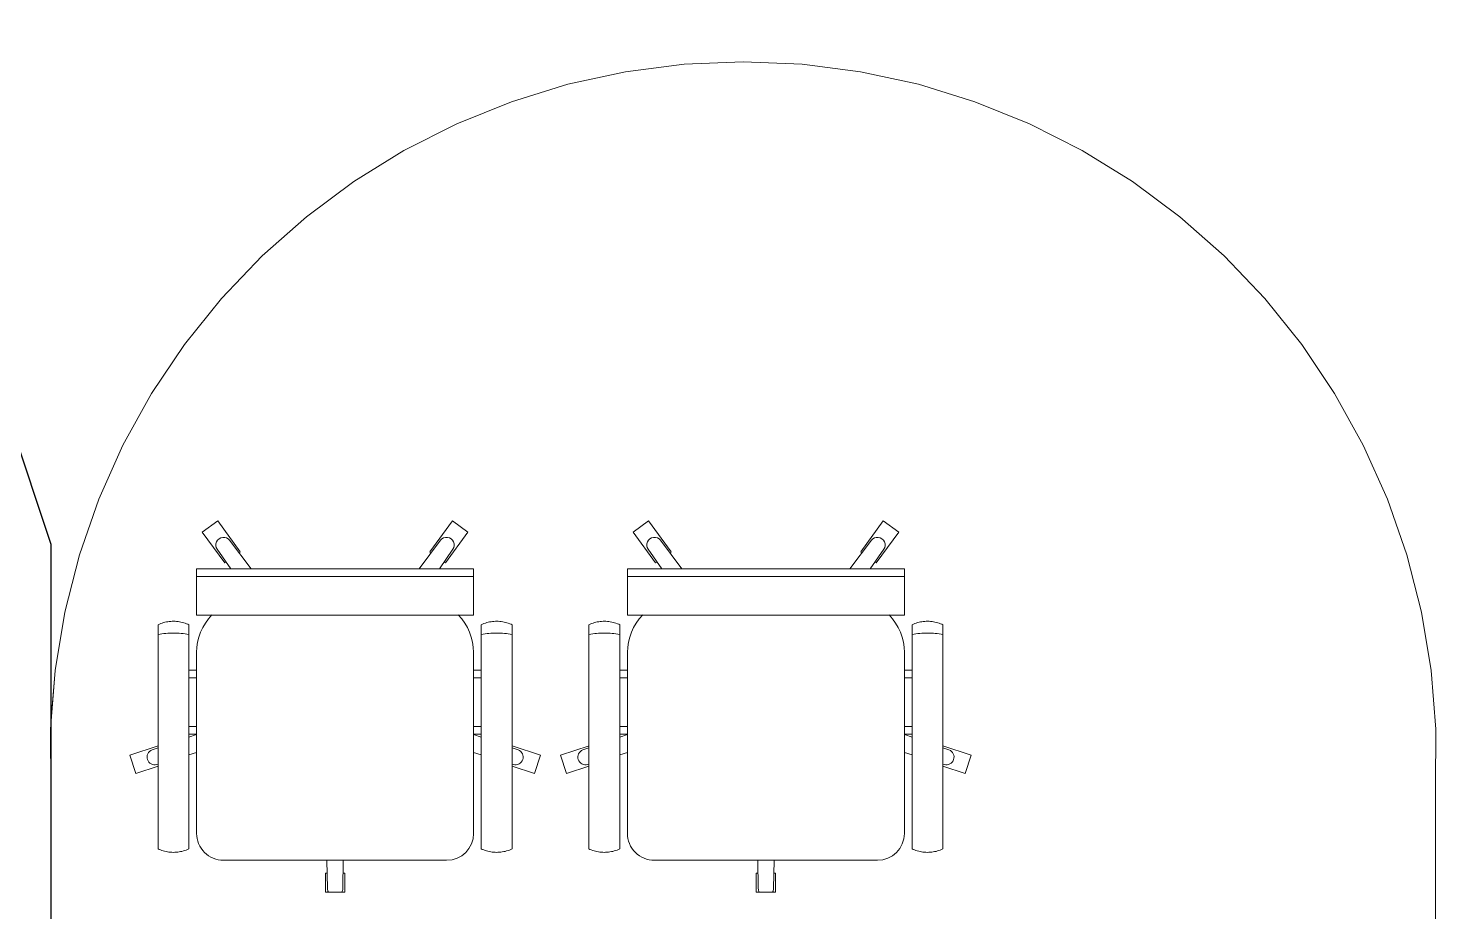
# Model space of a CAD drawing. Header units: millimetres. Extents: x 1993 to 4093, y 1262 to 2017.
# Drawn here: x 3496.8 to 3588.4, y 1359.4 to 1416.8 of the extents above; entities that cross this region are included whole.
import ezdxf

# ---------------------------------------------------------------- set-up
doc = ezdxf.new("R2010")
doc.units = ezdxf.units.MM
for name, color, linetype, lineweight in [('CHAIR MB', 252, 'Continuous', 18), ('FLR CARPET 1', 254, 'Continuous', 15), ('FLR CARPET 2', 254, 'Continuous', 15)]:
    doc.layers.add(name, color=color, linetype=linetype, lineweight=lineweight)
doc.layers.add('PARTITION GYP 75mm', color=7, linetype='Continuous', lineweight=25, true_color=0xdb0000)

# ---------------------------------------------------------------- blocks, each defined once
blk = doc.blocks.new('CHAIR MB2')
at = {"layer": 'CHAIR MB'}
for p, q in [((2.565, 11.502), (3.165, 13.347)), ((4.354, 12.96), (3.165, 13.347)), ((4.354, 12.96), (3.882, 11.506)), ((2.829, 11.899), (2.694, 11.506)), ((3.749, 11.506), (3.775, 11.592)), ((8.068, 9.506), (-4.669, 9.506)), ((-2.351, 9.506), (-2.351, 9.003)), ((-1.851, 9.003), (-1.851, 9.506)), ((1.308, 9.506), (1.308, 9.003)), ((1.808, 9.003), (1.808, 9.506)), ((2.004, 9.506), (1.83, 9.003)), ((2.985, 9.003), (3.138, 9.506)), ((-11.336, 8.635), (-12.071, 7.624)), ((-11.336, 8.635), (-9.324, 7.173)), ((-8.951, 9.003), (-8.446, 9.003)), ((-8.951, 9.003), (-8.951, -9.003)), ((-8.951, 9.003), (-8.951, -9.003)), ((-8.446, 9.003), (-5.941, 9.003)), ((-8.446, 9.003), (-8.446, -9.003)), ((-8.446, -9.003), (-8.446, 9.003)), ((-5.941, 9.003), (-5.941, -9.003)), ((8.251, 9.003), (-3.503, 9.003)), ((-10.059, 6.162), (-12.071, 7.624)), ((-8.951, 6.778), (-10.214, 7.661)), ((-10.798, 6.857), (-8.951, 5.464)), ((-9.388, 7.084), (-9.324, 7.173)), ((10.002, 0), (10.002, 7.252)), ((-10.059, 6.162), (-9.994, 6.251)), ((11.836, 0.497), (10.002, 0.53)), ((10.002, -7.252), (10.002, 0)), ((10.829, 0.625), (12.07, 0.625)), ((10.829, 0.625), (10.829, 0.515)), ((12.07, -0.625), (12.07, 0.625)), ((10.002, -0.53), (11.836, -0.497)), ((10.829, -0.515), (10.829, -0.625)), ((12.07, -0.625), (10.829, -0.625)), ((-8.951, -5.464), (-10.798, -6.857)), ((-12.071, -7.624), (-10.059, -6.162)), ((-9.994, -6.251), (-10.059, -6.162)), ((-9.324, -7.173), (-11.336, -8.635)), ((-10.214, -7.661), (-8.951, -6.778)), ((-9.324, -7.173), (-9.388, -7.084)), ((-12.071, -7.624), (-11.336, -8.635)), ((-8.446, -9.003), (-8.951, -9.003)), ((-5.941, -9.003), (-8.446, -9.003)), ((-3.503, -9.003), (8.251, -9.003)), ((-2.351, -9.003), (-2.351, -9.506)), ((-1.851, -9.506), (-1.851, -9.003)), ((1.308, -9.003), (1.308, -9.506)), ((1.808, -9.506), (1.808, -9.003)), ((1.83, -9.003), (2.004, -9.506)), ((3.138, -9.506), (2.985, -9.003)), ((8.068, -11.506), (-4.669, -11.506)), ((3.165, -13.347), (2.565, -11.502)), ((2.694, -11.506), (2.829, -11.899)), ((3.775, -11.592), (3.749, -11.506)), ((3.882, -11.506), (4.354, -12.96)), ((3.165, -13.347), (4.354, -12.96))]:
    blk.add_line(p, q, dxfattribs=at)
for points in [[(-4.669, 9.506), (-5.315, 9.506), (-5.353, 9.593), (-5.388, 9.681), (-5.419, 9.77), (-5.446, 9.861), (-5.47, 9.953), (-5.491, 10.046), (-5.507, 10.139), (-5.52, 10.233), (-5.529, 10.328), (-5.534, 10.422), (-5.536, 10.517), (-5.533, 10.612), (-5.527, 10.707), (-5.517, 10.801), (-5.504, 10.895), (-5.486, 10.988), (-5.465, 11.081), (-5.44, 11.172), (-5.412, 11.263), (-5.38, 11.352), (-5.344, 11.44), (-5.315, 11.506), (-4.669, 11.506)], [(-4.669, 11.506), (9.264, 11.506), (9.302, 11.42), (9.337, 11.331), (9.368, 11.242), (9.396, 11.151), (9.42, 11.059), (9.44, 10.967), (9.456, 10.873), (9.469, 10.779), (9.478, 10.685), (9.483, 10.59), (9.485, 10.495), (9.483, 10.4), (9.476, 10.305), (9.466, 10.211), (9.453, 10.117), (9.435, 10.024), (9.414, 9.931), (9.389, 9.84), (9.361, 9.749), (9.329, 9.66), (9.293, 9.572), (9.264, 9.506), (8.068, 9.506)], [(-4.669, -11.506), (-5.315, -11.506), (-5.353, -11.42), (-5.388, -11.331), (-5.419, -11.242), (-5.446, -11.151), (-5.47, -11.059), (-5.491, -10.967), (-5.507, -10.873), (-5.52, -10.779), (-5.529, -10.685), (-5.534, -10.59), (-5.536, -10.495), (-5.533, -10.4), (-5.527, -10.305), (-5.517, -10.211), (-5.504, -10.117), (-5.486, -10.024), (-5.465, -9.931), (-5.44, -9.84), (-5.412, -9.749), (-5.38, -9.66), (-5.344, -9.572), (-5.315, -9.506), (-4.669, -9.506)], [(-4.669, -9.506), (9.264, -9.506), (9.302, -9.593), (9.337, -9.681), (9.368, -9.77), (9.396, -9.861), (9.42, -9.953), (9.44, -10.046), (9.456, -10.139), (9.469, -10.233), (9.478, -10.328), (9.483, -10.422), (9.485, -10.517), (9.483, -10.612), (9.476, -10.707), (9.466, -10.801), (9.453, -10.895), (9.435, -10.988), (9.414, -11.081), (9.389, -11.172), (9.361, -11.263), (9.329, -11.352), (9.293, -11.44), (9.264, -11.506), (8.068, -11.506)]]:
    blk.add_lwpolyline(points, dxfattribs=at)
for centre, radius, start, end in [((-3.503, 5.502), 3.501, 90, 134.23037), ((8.251, 7.252), 1.751, 0, 90), ((8.251, -7.252), 1.751, 270, 0), ((-3.503, -5.502), 3.501, 225.76963, 270)]:
    blk.add_arc(centre, radius, start, end, dxfattribs=at)
for centre, major_axis, start_param, end_param in [((3.302, 11.746), (-0.473, 0.154), 3.141593, 6.283185), ((-10.506, 7.259), (0.292, 0.402), 0, 3.141593), ((11.836, 0), (0, 0.497), 5.773119, 6.283185), ((11.836, 0), (0, 0.497), 3.141593, 3.65168), ((-10.506, -7.259), (-0.292, 0.402), 0, 3.141593), ((3.302, -11.746), (0.473, 0.154), 3.141593, 6.283185)]:
    blk.add_ellipse(centre, major_axis=major_axis, ratio=0.96783, start_param=start_param, end_param=end_param, dxfattribs=at)
at = {"layer": 'CHAIR MB', "start_tangent": (-0.206196, -0.978511), "end_tangent": (0.206223, -0.978505)}
for points in [[(-4.669, 11.506), (-4.769, 10.506), (-4.669, 9.506)], [(-4.669, -9.506), (-4.769, -10.506), (-4.669, -11.506)]]:
    blk.add_spline(points, degree=3, dxfattribs=at)

msp = doc.modelspace()

# ---------------------------------------------------------------- linework, layer by layer
at = {"layer": 'FLR CARPET 1'}
msp.add_lwpolyline([(3588.331, 1298.088), (3588.331, 1367.404), (3588.351, 1371.242), (3588.045, 1375.069), (3587.414, 1378.855), (3586.463, 1382.573), (3585.199, 1386.198), (3583.631, 1389.701), (3581.771, 1393.059), (3579.632, 1396.246), (3577.23, 1399.24), (3574.581, 1402.018), (3571.706, 1404.561), (3568.625, 1406.85), (3565.36, 1408.868), (3561.936, 1410.602), (3558.376, 1412.037), (3554.707, 1413.165), (3550.955, 1413.976), (3547.148, 1414.466), (3543.313, 1414.629), (3539.478, 1414.466), (3535.671, 1413.976), (3531.92, 1413.165), (3528.251, 1412.037), (3524.691, 1410.602), (3521.266, 1408.868), (3518.001, 1406.85), (3514.92, 1404.561), (3512.045, 1402.018), (3509.397, 1399.24), (3506.994, 1396.246), (3504.855, 1393.059), (3502.995, 1389.701), (3501.428, 1386.198), (3500.164, 1382.573), (3499.213, 1378.855), (3498.582, 1375.069), (3498.275, 1371.242), (3498.296, 1367.404), (3498.331, 1298.088)], dxfattribs=at)
at = {"layer": 'FLR CARPET 2', "ltscale": 25}
msp.add_lwpolyline([(3493.093, 1398.958), (3498.331, 1383.243), (3498.331, 1371.934), (3498.582, 1375.069), (3499.213, 1378.855), (3500.164, 1382.573), (3501.428, 1386.198), (3502.995, 1389.701), (3504.855, 1393.059), (3506.994, 1396.246), (3509.397, 1399.24), (3512.045, 1402.018), (3514.92, 1404.561), (3518.001, 1406.85), (3521.266, 1408.868), (3524.691, 1410.602), (3528.251, 1412.037), (3531.92, 1413.165), (3535.671, 1413.976), (3539.478, 1414.466), (3543.313, 1414.629), (3547.148, 1414.466), (3550.955, 1413.976), (3554.707, 1413.165), (3558.376, 1412.037), (3561.936, 1410.602), (3565.36, 1408.868), (3568.625, 1406.85), (3571.706, 1404.561), (3574.581, 1402.018), (3577.23, 1399.24), (3579.632, 1396.246), (3581.771, 1393.059), (3583.631, 1389.701), (3585.199, 1386.198), (3586.463, 1382.573), (3587.414, 1378.855), (3588.045, 1375.069), (3588.351, 1371.242), (3588.331, 1367.404), (3588.331, 1298.088)], dxfattribs=at)
at = {"layer": 'PARTITION GYP 75mm', "ltscale": 25}
msp.add_lwpolyline([(3498.331, 1298.088), (3498.331, 1383.243), (3493.093, 1398.958), (3486.612, 1414.203), (3478.929, 1428.879), (3470.094, 1442.891), (3460.163, 1456.15), (3449.201, 1468.57), (3437.278, 1480.07), (3424.471, 1490.577), (3422.248, 1488.524), (3434.87, 1478.228), (3446.63, 1466.957), (3457.453, 1454.783), (3467.269, 1441.784), (3476.017, 1428.043), (3483.64, 1413.648), (3490.089, 1398.69), (3495.324, 1383.265), (3495.331, 1298.088), (3495.361, 1298.088)], close=True, dxfattribs=at)

# ---------------------------------------------------------------- block references
at = {"layer": 'CHAIR MB', "rotation": 270}
for p in [(3516.786, 1372.724), (3544.797, 1372.724)]:
    msp.add_blockref('CHAIR MB2', p, dxfattribs=at)

doc.saveas('drawing.dxf')
